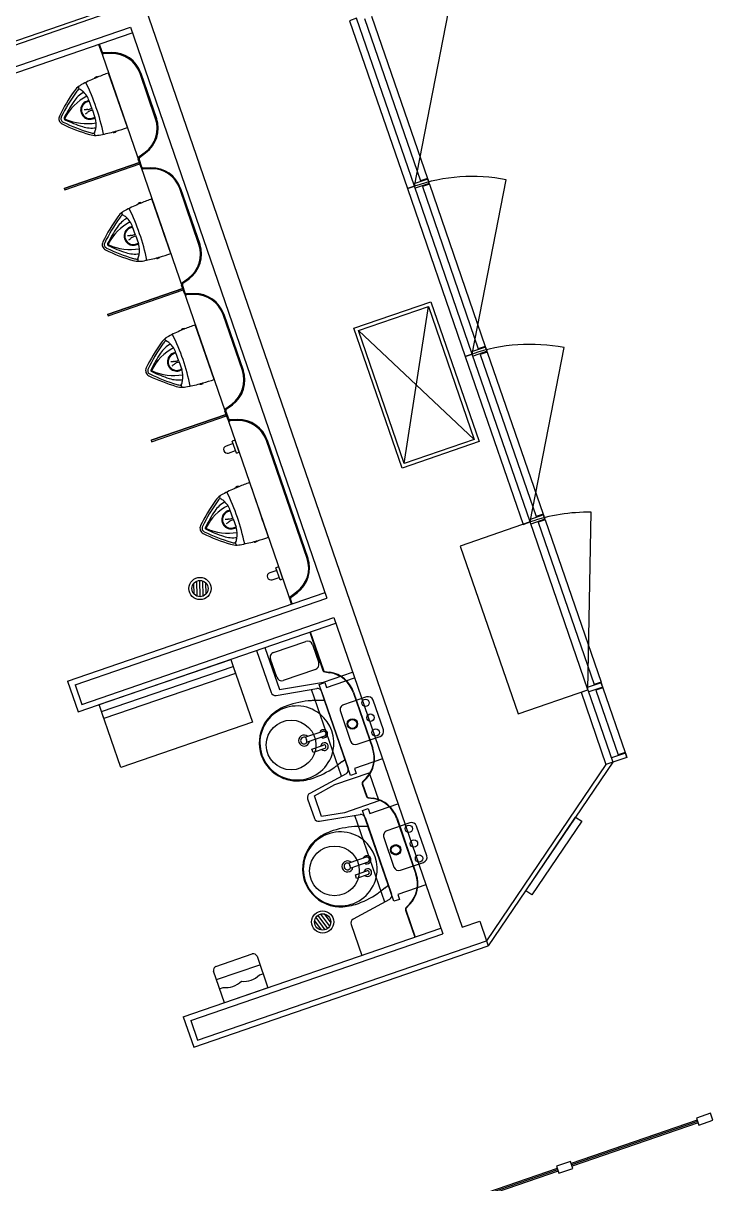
# Model space of a CAD drawing. Extents: x 809431 to 809707, y 818703 to 819368.
# Drawn here: x 809470.82 to 809475.48, y 819287.93 to 819295.77 of the extents above; entities that cross this region are included whole.
import ezdxf

# ---------------------------------------------------------------- set-up
doc = ezdxf.new("R2010")
doc.units = 0
for name, color, linetype in [('Floor Fin', 7, 'Continuous'), ('MAJ060__', 7, 'Continuous'), ('MAJ221__', 7, 'Continuous'), ('MAJ228__', 7, 'Continuous'), ('MAJ322__', 7, 'Continuous'), ('MAJ325__', 7, 'Continuous'), ('MAJ342__', 7, 'Continuous'), ('MAJ421__', 7, 'Continuous'), ('MAJ430__', 7, 'Continuous'), ('MAJ570__', 7, 'Continuous'), ('MAJ581__', 7, 'Continuous'), ('MAJ724__', 7, 'Continuous'), ('MAJ740__', 7, 'Continuous')]:
    doc.layers.add(name, color=color, linetype=linetype)

msp = doc.modelspace()

# ---------------------------------------------------------------- linework, layer by layer
at = {"layer": 'Floor Fin'}
for p, q in [((809471.9762, 819291.9089), (809471.9742, 819291.9844)), ((809471.9965, 819291.896), (809471.9938, 819291.9984)), ((809472.0166, 819291.8927), (809472.0137, 819292.0027)), ((809472.0365, 819291.897), (809472.0338, 819291.9995)), ((809472.0561, 819291.911), (809472.0541, 819291.9865)), ((809472.797, 819289.7239), (809472.8579, 819289.6415)), ((809472.8108, 819289.7388), (809472.8762, 819289.6504)), ((809472.8291, 819289.7477), (809472.8901, 819289.6653)), ((809472.8532, 819289.7487), (809472.8981, 819289.688)), ((809472.7889, 819289.7012), (809472.8338, 819289.6405))]:
    msp.add_line(p, q, dxfattribs=at)
for centre, radius in [((809472.0151, 819291.9477), 0.075), ((809472.0151, 819291.9477), 0.055), ((809472.8435, 819289.6946), 0.075), ((809472.8435, 819289.6946), 0.055)]:
    msp.add_circle(centre, radius, dxfattribs=at)
at = {"layer": 'MAJ060__'}
msp.add_line((809472.849, 819291.3146), (809473.0454, 819291.3822), dxfattribs=at)
for points in [[(809472.5123, 819291.5158), (809472.7297, 819291.5906)], [(809472.4534, 819291.5485), (809472.5512, 819291.2646), (809472.849, 819291.3146)], [(809472.7742, 819291.5689), (809472.8166, 819291.446)], [(809472.5329, 819291.3484), (809472.4906, 819291.4713)], [(809472.7949, 819291.4015), (809472.5774, 819291.3267)], [(809473.14, 819291.2149), (809472.9849, 819291.1615)], [(809473.2535, 819290.9928), (809473.1845, 819291.1932)], [(809472.9632, 819291.117), (809473.0323, 819290.9166)], [(809473.0767, 819290.8949), (809473.2318, 819290.9483)], [(809473.433, 819290.364), (809473.2779, 819290.3106)], [(809473.5465, 819290.1418), (809473.4775, 819290.3423)], [(809473.2562, 819290.2661), (809473.3253, 819290.0656)], [(809473.3698, 819290.0439), (809473.5248, 819290.0973)]]:
    msp.add_lwpolyline(points, dxfattribs=at)
for centre, radius in [((809473.1325, 819291.1753), 0.025), ((809473.0441, 819291.0328), 0.035), ((809473.0441, 819291.0328), 0.03), ((809473.167, 819291.0751), 0.025), ((809473.2015, 819290.9749), 0.025), ((809473.4255, 819290.3243), 0.025), ((809473.3371, 819290.1818), 0.035), ((809473.3371, 819290.1818), 0.03), ((809473.46, 819290.2241), 0.025), ((809473.4945, 819290.1239), 0.025)]:
    msp.add_circle(centre, radius, dxfattribs=at)
for centre, start, end in [((809472.7411, 819291.5575), 19, 109), ((809472.5237, 819291.4827), 109, 199), ((809472.7835, 819291.4346), 289, 19), ((809472.566, 819291.3597), 199, 289), ((809473.1514, 819291.1818), 19, 109), ((809472.9963, 819291.1284), 109, 199), ((809473.2204, 819290.9814), 289, 19), ((809473.0653, 819290.928), 199, 289), ((809473.4444, 819290.3309), 19, 109), ((809473.2893, 819290.2775), 109, 199), ((809473.5134, 819290.1304), 289, 19), ((809473.3584, 819290.077), 199, 289)]:
    msp.add_arc(centre, 0.035, start, end, dxfattribs=at)
at = {"layer": 'MAJ221__'}
for p, q in [((809470.1972, 819300.0841), (809473.7866, 819289.6597)), ((809469.797, 819295.2875), (809471.4989, 819295.8735)), ((809469.8425, 819295.1551), (809471.5445, 819295.7412)), ((809471.5445, 819295.7412), (809472.8728, 819291.8835)), ((809471.1709, 819291.2974), (809472.8728, 819291.8835)), ((809471.2164, 819291.1651), (809472.9184, 819291.7511)), ((809472.9184, 819291.7511), (809473.6542, 819289.6141)), ((809471.1709, 819291.2974), (809471.2164, 819291.1651)), ((809473.7866, 819289.6597), (809473.9046, 819289.7004)), ((809473.9046, 819289.7004), (809473.9502, 819289.568)), ((809471.9522, 819289.0282), (809473.6542, 819289.6142)), ((809471.9523, 819289.0281), (809473.6542, 819289.6141)), ((809471.9978, 819288.8958), (809473.9502, 819289.568)), ((809471.9523, 819289.0281), (809471.9978, 819288.8958))]:
    msp.add_line(p, q, dxfattribs=at)
for points in [[(809475.3841, 819288.322), (809475.4787, 819288.3546), (809475.4624, 819288.4018), (809475.3678, 819288.3693)], [(809474.4386, 819287.9965), (809474.5332, 819288.029), (809474.5169, 819288.0763), (809474.4223, 819288.0437)]]:
    msp.add_lwpolyline(points, close=True, dxfattribs=at)
at = {"layer": 'MAJ228__'}
for p, q in [((809475.3729, 819288.3546), (809474.5219, 819288.0616)), ((809475.376, 819288.3457), (809474.525, 819288.0526)), ((809475.3791, 819288.3367), (809474.5281, 819288.0437)), ((809474.4274, 819288.0291), (809473.3826, 819287.6693)), ((809474.4305, 819288.0201), (809473.3857, 819287.6603)), ((809474.4336, 819288.0111), (809473.3888, 819287.6513))]:
    msp.add_line(p, q, dxfattribs=at)
at = {"layer": 'MAJ322__'}
for p, q in [((809473.4638, 819294.6669), (809473.6928, 819295.8448)), ((809473.8545, 819293.5323), (809474.0834, 819294.7102)), ((809474.2452, 819292.3976), (809474.4741, 819293.5756))]:
    msp.add_line(p, q, dxfattribs=at)
for centre in [(809473.8545, 819293.5323), (809474.2452, 819292.3976)]:
    msp.add_arc(centre, 1.2, 79, 109, dxfattribs=at)
at = {"layer": 'MAJ325__'}
for points in [[(809473.4638, 819294.6669), (809473.0731, 819295.8015), (809473.0258, 819295.7852), (809473.4165, 819294.6506)], [(809473.8545, 819293.5323), (809473.4638, 819294.6669), (809473.4165, 819294.6506), (809473.8072, 819293.516)], [(809474.2452, 819292.3976), (809473.8545, 819293.5323), (809473.8072, 819293.516), (809474.1979, 819292.3814)]]:
    msp.add_lwpolyline(points, close=True, dxfattribs=at)
at = {"layer": 'MAJ342__'}
for p, q in [((809473.1268, 819295.799), (809473.5044, 819294.7027)), ((809473.1741, 819295.8153), (809473.5516, 819294.7189)), ((809473.5533, 819294.7142), (809473.4587, 819294.6816)), ((809473.5632, 819294.6854), (809473.4686, 819294.6529)), ((809473.5516, 819294.7189), (809473.5044, 819294.7027)), ((809473.5072, 819294.7036), (809473.5088, 819294.6989)), ((809473.5648, 819294.6807), (809473.5175, 819294.6644)), ((809473.5175, 819294.6644), (809473.895, 819293.568)), ((809473.5187, 819294.6701), (809473.5204, 819294.6654)), ((809473.5504, 819294.7132), (809473.5488, 819294.718)), ((809473.5533, 819294.7142), (809473.5581, 819294.7)), ((809473.5581, 819294.7), (809473.5533, 819294.7142)), ((809473.5632, 819294.6854), (809473.5583, 819294.6996)), ((809473.5583, 819294.6996), (809473.5632, 819294.6854)), ((809473.562, 819294.6797), (809473.5603, 819294.6844)), ((809473.5648, 819294.6807), (809473.9423, 819293.5843)), ((809473.9439, 819293.5796), (809473.8494, 819293.547)), ((809473.9539, 819293.5508), (809473.8593, 819293.5182)), ((809473.9423, 819293.5843), (809473.895, 819293.568)), ((809473.8979, 819293.569), (809473.8995, 819293.5643)), ((809473.9411, 819293.5786), (809473.9395, 819293.5833)), ((809473.9439, 819293.5796), (809473.9488, 819293.5654)), ((809473.9488, 819293.5654), (809473.9439, 819293.5796)), ((809473.9539, 819293.5508), (809473.949, 819293.565)), ((809473.949, 819293.565), (809473.9539, 819293.5508)), ((809473.9526, 819293.5451), (809473.951, 819293.5498)), ((809473.9555, 819293.5461), (809473.9082, 819293.5298)), ((809473.9082, 819293.5298), (809474.2857, 819292.4334)), ((809473.9094, 819293.5355), (809473.911, 819293.5308)), ((809473.9555, 819293.5461), (809474.333, 819292.4497)), ((809474.3346, 819292.445), (809474.2401, 819292.4124)), ((809474.3445, 819292.4162), (809474.25, 819292.3836)), ((809474.333, 819292.4497), (809474.2857, 819292.4334)), ((809474.2886, 819292.4344), (809474.2902, 819292.4297)), ((809474.3462, 819292.4114), (809474.2989, 819292.3952)), ((809474.2989, 819292.3952), (809474.6764, 819291.2988)), ((809474.3001, 819292.4009), (809474.3017, 819292.3961)), ((809474.3318, 819292.444), (809474.3302, 819292.4487)), ((809474.3346, 819292.445), (809474.3395, 819292.4308)), ((809474.3395, 819292.4308), (809474.3346, 819292.445)), ((809474.3445, 819292.4162), (809474.3397, 819292.4303)), ((809474.3397, 819292.4303), (809474.3445, 819292.4162)), ((809474.3433, 819292.4105), (809474.3417, 819292.4152)), ((809474.3462, 819292.4114), (809474.7237, 819291.3151)), ((809474.7253, 819291.3103), (809474.6308, 819291.2778)), ((809474.7352, 819291.2815), (809474.6407, 819291.249)), ((809474.7237, 819291.3151), (809474.6764, 819291.2988)), ((809474.6792, 819291.2998), (809474.6809, 819291.295)), ((809474.7368, 819291.2768), (809474.6896, 819291.2605)), ((809474.7225, 819291.3094), (809474.7208, 819291.3141)), ((809474.7253, 819291.3103), (809474.7302, 819291.2962)), ((809474.7302, 819291.2962), (809474.7253, 819291.3103)), ((809474.7352, 819291.2815), (809474.7303, 819291.2957)), ((809474.7303, 819291.2957), (809474.7352, 819291.2815)), ((809474.734, 819291.2758), (809474.7324, 819291.2806)), ((809474.7368, 819291.2768), (809474.8872, 819290.8401)), ((809474.6896, 819291.2605), (809474.8399, 819290.8238)), ((809474.6908, 819291.2662), (809474.6924, 819291.2615)), ((809474.8888, 819290.8354), (809474.7943, 819290.8028)), ((809474.8988, 819290.8066), (809474.8042, 819290.774)), ((809474.8872, 819290.8401), (809474.8399, 819290.8238)), ((809474.8428, 819290.8248), (809474.8444, 819290.8201)), ((809474.886, 819290.8344), (809474.8844, 819290.8391)), ((809474.8888, 819290.8354), (809474.8937, 819290.8212)), ((809474.8937, 819290.8212), (809474.8888, 819290.8354)), ((809474.8988, 819290.8066), (809474.8939, 819290.8208)), ((809474.8939, 819290.8208), (809474.8988, 819290.8066))]:
    msp.add_line(p, q, dxfattribs=at)
at = {"layer": 'MAJ421__'}
for p, q in [((809469.751, 819295.2981), (809471.4908, 819295.8972)), ((809469.8177, 819295.1043), (809471.5575, 819295.7033)), ((809471.3489, 819295.572), (809471.3306, 819295.6252)), ((809471.3546, 819295.574), (809471.3363, 819295.6272)), ((809471.4145, 819295.5695), (809471.3633, 819295.5679)), ((809471.4146, 819295.5635), (809471.3635, 819295.5619)), ((809471.7151, 819295.1229), (809471.6098, 819295.4287)), ((809471.7207, 819295.1248), (809471.6155, 819295.4306)), ((809471.6031, 819294.8663), (809471.6443, 819294.8965)), ((809471.6066, 819294.8614), (809471.6478, 819294.8917)), ((809471.617, 819294.7935), (809471.5978, 819294.8493)), ((809471.6226, 819294.7954), (809471.6034, 819294.8512)), ((809471.6825, 819294.7909), (809471.6314, 819294.7894)), ((809471.6827, 819294.7849), (809471.6316, 819294.7834)), ((809472.0081, 819294.2719), (809471.8778, 819294.6501)), ((809472.0138, 819294.2739), (809471.8835, 819294.6521)), ((809471.8961, 819294.0153), (809471.9373, 819294.0455)), ((809471.8996, 819294.0105), (809471.9408, 819294.0407)), ((809471.91, 819293.9425), (809471.8908, 819293.9983)), ((809471.9156, 819293.9445), (809471.8964, 819294.0003)), ((809471.9755, 819293.94), (809471.9244, 819293.9384)), ((809471.9757, 819293.934), (809471.9246, 819293.9324)), ((809472.3011, 819293.4209), (809472.1709, 819293.7992)), ((809472.3068, 819293.4229), (809472.1765, 819293.8011)), ((809472.1891, 819293.1643), (809472.2303, 819293.1946)), ((809472.1926, 819293.1595), (809472.2339, 819293.1897)), ((809472.203, 819293.0916), (809472.1838, 819293.1473)), ((809472.2087, 819293.0935), (809472.1894, 819293.1493)), ((809472.2686, 819293.089), (809472.2174, 819293.0874)), ((809472.2687, 819293.083), (809472.2176, 819293.0814)), ((809472.7384, 819292.1508), (809472.4639, 819292.9482)), ((809472.7441, 819292.1527), (809472.4695, 819292.9501)), ((809471.12, 819291.3222), (809472.8598, 819291.9213)), ((809472.6264, 819291.8942), (809472.6677, 819291.9244)), ((809472.63, 819291.8893), (809472.6712, 819291.9196)), ((809472.6329, 819291.8431), (809472.6211, 819291.8772)), ((809472.6385, 819291.8451), (809472.6268, 819291.8791)), ((809471.1917, 819291.1142), (809472.9314, 819291.7133)), ((809472.7565, 819291.653), (809472.8456, 819291.3942)), ((809472.7593, 819291.654), (809472.8485, 819291.3952)), ((809472.8575, 819291.3843), (809472.8921, 819291.3788)), ((809472.8579, 819291.3873), (809472.8925, 819291.3818)), ((809471.12, 819291.3222), (809471.1917, 819291.1142)), ((809473.0499, 819291.2464), (809473.1801, 819290.8682)), ((809473.0527, 819291.2474), (809473.1829, 819290.8692)), ((809474.5886, 819291.2467), (809474.6358, 819291.263)), ((809474.5886, 819291.2467), (809474.7569, 819290.7577)), ((809474.6358, 819291.263), (809474.8042, 819290.774)), ((809474.7569, 819290.7578), (809473.9502, 819289.568)), ((809474.8042, 819290.774), (809473.9624, 819289.5326)), ((809474.8042, 819290.774), (809474.7569, 819290.7577)), ((809473.1373, 819290.6667), (809473.1134, 819290.641)), ((809473.1395, 819290.6646), (809473.1156, 819290.639)), ((809473.1102, 819290.6259), (809473.1386, 819290.5433)), ((809473.113, 819290.6269), (809473.1415, 819290.5442)), ((809473.1505, 819290.5333), (809473.1851, 819290.5278)), ((809473.1509, 819290.5363), (809473.1855, 819290.5308)), ((809473.3429, 819290.3954), (809473.4731, 819290.0172)), ((809473.3457, 819290.3964), (809473.476, 819290.0182)), ((809473.4303, 819289.8157), (809473.4064, 819289.7901)), ((809473.4325, 819289.8137), (809473.4086, 819289.788)), ((809473.4032, 819289.775), (809473.4663, 819289.5917)), ((809473.406, 819289.7759), (809473.4691, 819289.5926)), ((809471.9014, 819289.0529), (809473.6415, 819289.652)), ((809471.9014, 819289.0529), (809473.6412, 819289.6519)), ((809473.9502, 819289.568), (809473.9624, 819289.5326)), ((809471.9722, 819288.8473), (809473.9624, 819289.5326)), ((809471.9014, 819289.0529), (809471.9722, 819288.8473))]:
    msp.add_line(p, q, dxfattribs=at)
for centre, radius, start, end in [((809471.3631, 819295.5769), 0.015, 199, 271.72917), ((809471.3631, 819295.5769), 0.009, 199, 271.72917), ((809471.4207, 819295.3635), 0.206, 19, 91.72917), ((809471.4207, 819295.3635), 0.2, 19, 91.72917), ((809471.526, 819295.0578), 0.2, 306.27082, 19), ((809471.526, 819295.0578), 0.206, 306.27082, 19), ((809471.6119, 819294.8542), 0.015, 126.27082, 199), ((809471.6119, 819294.8542), 0.009, 126.27082, 199), ((809471.6311, 819294.7984), 0.015, 199, 271.72926), ((809471.6311, 819294.7984), 0.009, 199, 271.72926), ((809471.6887, 819294.585), 0.206, 19, 91.72926), ((809471.6887, 819294.585), 0.2, 19, 91.72926), ((809471.819, 819294.2068), 0.2, 306.27082, 19), ((809471.819, 819294.2068), 0.206, 306.27082, 19), ((809471.9049, 819294.0032), 0.015, 126.27082, 199), ((809471.9049, 819294.0032), 0.009, 126.27082, 199), ((809471.9242, 819293.9474), 0.015, 199, 271.72926), ((809471.9242, 819293.9474), 0.009, 199, 271.72926), ((809471.9818, 819293.734), 0.206, 19, 91.72926), ((809471.9818, 819293.734), 0.2, 19, 91.72926), ((809472.112, 819293.3558), 0.2, 306.27082, 19), ((809472.112, 819293.3558), 0.206, 306.27082, 19), ((809472.198, 819293.1522), 0.015, 126.27082, 199), ((809472.198, 819293.1522), 0.009, 126.27082, 199), ((809472.2172, 819293.0964), 0.015, 199, 271.72926), ((809472.2172, 819293.0964), 0.009, 199, 271.72926), ((809472.2748, 819292.8831), 0.206, 19, 91.72926), ((809472.2748, 819292.8831), 0.2, 19, 91.72926), ((809472.5493, 819292.0857), 0.2, 306.27082, 19), ((809472.5493, 819292.0857), 0.206, 306.27082, 19), ((809472.6353, 819291.8821), 0.015, 126.27082, 199), ((809472.6353, 819291.8821), 0.009, 126.27082, 199), ((809472.8598, 819291.3991), 0.015, 199, 261), ((809472.8598, 819291.3991), 0.012, 199, 261), ((809472.8608, 819291.1813), 0.2, 19, 81), ((809472.8608, 819291.1813), 0.203, 19, 81), ((809472.991, 819290.8031), 0.2, 317, 19), ((809472.991, 819290.8031), 0.203, 317, 19), ((809473.1244, 819290.6308), 0.015, 137, 199), ((809473.1244, 819290.6308), 0.012, 137, 199), ((809473.1528, 819290.5481), 0.015, 199, 261), ((809473.1528, 819290.5481), 0.012, 199, 261), ((809473.1538, 819290.3303), 0.2, 19, 81), ((809473.1538, 819290.3303), 0.203, 19, 81), ((809473.284, 819289.9521), 0.2, 317, 19), ((809473.284, 819289.9521), 0.203, 317, 19), ((809473.4174, 819289.7798), 0.015, 137, 199), ((809473.4174, 819289.7798), 0.012, 137, 199)]:
    msp.add_arc(centre, radius, start, end, dxfattribs=at)
at = {"layer": 'MAJ430__'}
msp.add_line((809472.0231, 819292.3853), (809472.0246, 819292.3846), dxfattribs=at)
at = {"layer": 'MAJ570__'}
for p, q in [((809473.3951, 819292.7931), (809473.5586, 819293.8541)), ((809473.8679, 819292.9559), (809473.0858, 819293.6914))]:
    msp.add_line(p, q, dxfattribs=at)
for points in [[(809473.0541, 819293.7069), (809473.5741, 819293.8859), (809473.8997, 819292.9404), (809473.3796, 819292.7613)], [(809473.0858, 819293.6914), (809473.5586, 819293.8541), (809473.8679, 819292.9559), (809473.3951, 819292.7931)]]:
    msp.add_lwpolyline(points, close=True, dxfattribs=at)
at = {"layer": 'MAJ581__'}
msp.add_line((809474.6358, 819291.2632), (809474.6567, 819292.463), dxfattribs=at)
msp.add_lwpolyline([(809474.6358, 819291.2632), (809474.2451, 819292.3978), (809473.7723, 819292.235), (809474.163, 819291.1004)], close=True, dxfattribs=at)
msp.add_arc((809474.6358, 819291.2632), 1.2, 89, 109, dxfattribs=at)
at = {"layer": 'MAJ724__'}
msp.add_lwpolyline([(809474.5937, 819290.3745), (809474.257, 819289.8778), (809474.2156, 819289.9059), (809474.5523, 819290.4025)], close=True, dxfattribs=at)
at = {"layer": 'MAJ740__'}
for p, q in [((809471.3306, 819295.6252), (809472.6329, 819291.8431)), ((809471.3032, 819295.3953), (809471.3025, 819295.397)), ((809471.3229, 819295.4052), (809471.3235, 819295.4038)), ((809471.5243, 819295.0626), (809471.3973, 819295.4314)), ((809471.4112, 819295.3911), (809471.4131, 819295.3856)), ((809471.4131, 819295.3856), (809471.4164, 819295.376)), ((809471.4164, 819295.376), (809471.4183, 819295.3705)), ((809471.4183, 819295.3705), (809471.4216, 819295.3608)), ((809471.4216, 819295.3608), (809471.4235, 819295.3554)), ((809471.2859, 819295.1868), (809471.2664, 819295.2435)), ((809471.4867, 819295.1718), (809471.4702, 819295.2198)), ((809471.2314, 819295.1841), (809471.2362, 819295.1844)), ((809471.2362, 819295.1844), (809471.2403, 819295.1845)), ((809471.2403, 819295.1845), (809471.2444, 819295.1846)), ((809471.2413, 819295.1553), (809471.2453, 819295.158)), ((809471.2444, 819295.1846), (809471.2492, 819295.1845)), ((809471.2453, 819295.158), (809471.2486, 819295.1605)), ((809471.2486, 819295.1605), (809471.2518, 819295.163)), ((809471.2521, 819295.1846), (809471.2492, 819295.1845)), ((809471.2518, 819295.163), (809471.2556, 819295.166)), ((809471.2545, 819295.1847), (809471.2521, 819295.1846)), ((809471.2569, 819295.185), (809471.2545, 819295.1847)), ((809471.2579, 819295.1677), (809471.2556, 819295.166)), ((809471.2599, 819295.169), (809471.2579, 819295.1677)), ((809471.2619, 819295.1703), (809471.2599, 819295.169)), ((809471.2639, 819295.1715), (809471.2619, 819295.1703)), ((809471.2813, 819295.1923), (809471.2792, 819295.1913)), ((809471.2836, 819295.1935), (809471.2813, 819295.1923)), ((809471.2857, 819295.1796), (809471.2834, 819295.179)), ((809471.2882, 819295.1801), (809471.2857, 819295.1796)), ((809471.2859, 819295.1868), (809471.3054, 819295.13)), ((809471.4981, 819295.1386), (809471.5, 819295.1332)), ((809471.5, 819295.1332), (809471.5033, 819295.1235)), ((809471.5033, 819295.1235), (809471.5052, 819295.118)), ((809471.5052, 819295.118), (809471.5085, 819295.1084)), ((809471.5085, 819295.1084), (809471.5104, 819295.1029)), ((809471.4284, 819295.0313), (809471.4279, 819295.0331)), ((809471.4491, 819295.0389), (809471.4496, 819295.0374)), ((809471.8173, 819294.2116), (809471.6904, 819294.5803)), ((809471.5963, 819294.5442), (809471.5956, 819294.546)), ((809471.616, 819294.5542), (809471.6165, 819294.5528)), ((809471.7042, 819294.54), (809471.7061, 819294.5346)), ((809471.7061, 819294.5346), (809471.7094, 819294.5249)), ((809471.7094, 819294.5249), (809471.7113, 819294.5194)), ((809471.7113, 819294.5194), (809471.7146, 819294.5098)), ((809471.7146, 819294.5098), (809471.7165, 819294.5043)), ((809471.5789, 819294.3357), (809471.5594, 819294.3924)), ((809471.5744, 819294.3413), (809471.5722, 819294.3403)), ((809471.5766, 819294.3424), (809471.5744, 819294.3413)), ((809471.5789, 819294.3357), (809471.5985, 819294.279)), ((809471.7797, 819294.3208), (809471.7632, 819294.3688)), ((809471.5244, 819294.3331), (809471.5293, 819294.3334)), ((809471.5293, 819294.3334), (809471.5334, 819294.3335)), ((809471.5334, 819294.3335), (809471.5374, 819294.3335)), ((809471.5344, 819294.3042), (809471.5383, 819294.307)), ((809471.5374, 819294.3335), (809471.5423, 819294.3334)), ((809471.5383, 819294.307), (809471.5416, 819294.3094)), ((809471.5416, 819294.3094), (809471.5449, 819294.3119)), ((809471.5451, 819294.3335), (809471.5423, 819294.3334)), ((809471.5449, 819294.3119), (809471.5486, 819294.3149)), ((809471.5476, 819294.3337), (809471.5451, 819294.3335)), ((809471.5499, 819294.3339), (809471.5476, 819294.3337)), ((809471.5509, 819294.3166), (809471.5486, 819294.3149)), ((809471.553, 819294.318), (809471.5509, 819294.3166)), ((809471.555, 819294.3193), (809471.553, 819294.318)), ((809471.5569, 819294.3205), (809471.555, 819294.3193)), ((809471.5788, 819294.3285), (809471.5764, 819294.328)), ((809471.5812, 819294.329), (809471.5788, 819294.3285)), ((809471.7912, 819294.2876), (809471.793, 819294.2821)), ((809471.793, 819294.2821), (809471.7964, 819294.2725)), ((809471.7964, 819294.2725), (809471.7983, 819294.267)), ((809471.7983, 819294.267), (809471.8016, 819294.2573)), ((809471.8016, 819294.2573), (809471.8035, 819294.2518)), ((809471.7215, 819294.1803), (809471.721, 819294.1821)), ((809471.7422, 819294.1878), (809471.7426, 819294.1864)), ((809472.1104, 819293.3606), (809471.9834, 819293.7293)), ((809471.8893, 819293.6932), (809471.8886, 819293.695)), ((809471.909, 819293.7032), (809471.9096, 819293.7017)), ((809471.9973, 819293.689), (809471.9991, 819293.6835)), ((809471.9991, 819293.6835), (809472.0025, 819293.6739)), ((809472.0025, 819293.6739), (809472.0044, 819293.6684)), ((809472.0044, 819293.6684), (809472.0077, 819293.6588)), ((809472.0077, 819293.6588), (809472.0096, 819293.6533)), ((809471.8175, 819293.4821), (809471.8223, 819293.4823)), ((809471.8223, 819293.4823), (809471.8264, 819293.4825)), ((809471.8264, 819293.4825), (809471.8305, 819293.4825)), ((809471.8305, 819293.4825), (809471.8353, 819293.4824)), ((809471.8381, 819293.4825), (809471.8353, 819293.4824)), ((809471.8406, 819293.4827), (809471.8381, 819293.4825)), ((809471.843, 819293.4829), (809471.8406, 819293.4827)), ((809471.872, 819293.4847), (809471.8524, 819293.5414)), ((809471.8674, 819293.4903), (809471.8652, 819293.4893)), ((809471.8696, 819293.4914), (809471.8674, 819293.4903)), ((809471.8718, 819293.4775), (809471.8695, 819293.477)), ((809471.8743, 819293.478), (809471.8718, 819293.4775)), ((809471.872, 819293.4847), (809471.8915, 819293.428)), ((809472.0728, 819293.4698), (809472.0562, 819293.5177)), ((809471.8274, 819293.4532), (809471.8314, 819293.456)), ((809471.8314, 819293.456), (809471.8347, 819293.4584)), ((809471.8347, 819293.4584), (809471.8379, 819293.4609)), ((809471.8379, 819293.4609), (809471.8416, 819293.4639)), ((809471.844, 819293.4656), (809471.8416, 819293.4639)), ((809471.846, 819293.467), (809471.844, 819293.4656)), ((809471.848, 819293.4683), (809471.846, 819293.467)), ((809471.85, 819293.4695), (809471.848, 819293.4683)), ((809472.0842, 819293.4366), (809472.0861, 819293.4311)), ((809472.0861, 819293.4311), (809472.0894, 819293.4214)), ((809472.0894, 819293.4214), (809472.0913, 819293.416)), ((809472.0913, 819293.416), (809472.0946, 819293.4063)), ((809472.0946, 819293.4063), (809472.0965, 819293.4008)), ((809472.0145, 819293.3293), (809472.014, 819293.3311)), ((809472.0352, 819293.3368), (809472.0357, 819293.3354)), ((809472.2385, 819292.927), (809472.1912, 819292.9107)), ((809472.2516, 819292.9505), (809472.2326, 819292.944)), ((809472.2606, 819292.8627), (809472.2326, 819292.944)), ((809472.2795, 819292.8692), (809472.2516, 819292.9505)), ((809472.2075, 819292.8634), (809472.2548, 819292.8797)), ((809472.2606, 819292.8627), (809472.2795, 819292.8692)), ((809472.2564, 819292.6271), (809472.2557, 819292.6289)), ((809472.2761, 819292.6371), (809472.2766, 819292.6357)), ((809472.4774, 819292.2945), (809472.3505, 819292.6632)), ((809472.3643, 819292.623), (809472.3662, 819292.6175)), ((809472.3662, 819292.6175), (809472.3695, 819292.6078)), ((809472.3695, 819292.6078), (809472.3714, 819292.6023)), ((809472.3714, 819292.6023), (809472.3748, 819292.5927)), ((809472.3748, 819292.5927), (809472.3766, 819292.5872)), ((809472.239, 819292.4186), (809472.2195, 819292.4754)), ((809472.1846, 819292.416), (809472.1894, 819292.4163)), ((809472.1894, 819292.4163), (809472.1935, 819292.4164)), ((809472.1935, 819292.4164), (809472.1975, 819292.4164)), ((809472.1945, 819292.3871), (809472.1984, 819292.3899)), ((809472.1975, 819292.4164), (809472.2024, 819292.4163)), ((809472.1984, 819292.3899), (809472.2017, 819292.3923)), ((809472.2017, 819292.3923), (809472.205, 819292.3948)), ((809472.2052, 819292.4165), (809472.2024, 819292.4163)), ((809472.205, 819292.3948), (809472.2087, 819292.3979)), ((809472.2077, 819292.4166), (809472.2052, 819292.4165)), ((809472.21, 819292.4168), (809472.2077, 819292.4166)), ((809472.211, 819292.3995), (809472.2087, 819292.3979)), ((809472.2131, 819292.4009), (809472.211, 819292.3995)), ((809472.2151, 819292.4022), (809472.2131, 819292.4009)), ((809472.2171, 819292.4034), (809472.2151, 819292.4022)), ((809472.2345, 819292.4242), (809472.2323, 819292.4232)), ((809472.2367, 819292.4253), (809472.2345, 819292.4242)), ((809472.2389, 819292.4114), (809472.2365, 819292.4109)), ((809472.2413, 819292.4119), (809472.2389, 819292.4114)), ((809472.239, 819292.4186), (809472.2586, 819292.3619)), ((809472.4398, 819292.4037), (809472.4233, 819292.4517)), ((809472.4513, 819292.3705), (809472.4532, 819292.365)), ((809472.4532, 819292.365), (809472.4565, 819292.3554)), ((809472.4565, 819292.3554), (809472.4584, 819292.3499)), ((809472.4584, 819292.3499), (809472.4617, 819292.3402)), ((809472.4617, 819292.3402), (809472.4636, 819292.3348)), ((809472.3816, 819292.2632), (809472.3811, 819292.265)), ((809472.4023, 819292.2708), (809472.4027, 819292.2693)), ((809472.5334, 819292.0705), (809472.4861, 819292.0542)), ((809472.5465, 819292.094), (809472.5275, 819292.0875)), ((809472.5555, 819292.0062), (809472.5275, 819292.0875)), ((809472.5745, 819292.0127), (809472.5465, 819292.094)), ((809472.5024, 819292.0069), (809472.5497, 819292.0232)), ((809472.5555, 819292.0062), (809472.5745, 819292.0127)), ((809472.3972, 819291.5293), (809472.495, 819291.2453)), ((809472.5284, 819291.2254), (809472.8032, 819291.2716)), ((809472.9701, 819290.6795), (809472.7682, 819291.2657)), ((809472.8365, 819291.2518), (809473.0153, 819290.7325)), ((809472.8304, 819291.191), (809472.8039, 819291.1908)), ((809472.8531, 819291.191), (809472.8304, 819291.191)), ((809472.993, 819290.7973), (809472.8588, 819291.187)), ((809472.973, 819290.7767), (809472.9521, 819290.7605)), ((809472.973, 819290.7767), (809472.991, 819290.7907)), ((809473.0012, 819290.6964), (809472.7562, 819290.5636)), ((809472.9262, 819290.6225), (809473.1579, 819290.7023)), ((809473.1579, 819290.7023), (809473.2233, 819290.5124)), ((809472.7881, 819290.5477), (809472.9262, 819290.6225)), ((809472.7422, 819290.5275), (809472.788, 819290.3943)), ((809472.8367, 819290.4066), (809472.7881, 819290.5477)), ((809473.2233, 819290.5124), (809472.9916, 819290.4327)), ((809472.8214, 819290.3745), (809473.0962, 819290.4206)), ((809472.9916, 819290.4327), (809472.8367, 819290.4066)), ((809473.2631, 819289.8286), (809473.0612, 819290.4148)), ((809473.1234, 819290.34), (809473.0969, 819290.3399)), ((809473.1461, 819290.3401), (809473.1234, 819290.34)), ((809473.1295, 819290.4008), (809473.3083, 819289.8816)), ((809473.286, 819289.9464), (809473.1518, 819290.336)), ((809473.266, 819289.9258), (809473.2451, 819289.9095)), ((809473.266, 819289.9258), (809473.284, 819289.9397)), ((809473.2942, 819289.8454), (809473.0493, 819289.7126)), ((809473.0352, 819289.6765), (809473.107, 819289.4679)), ((809472.1225, 819289.3934), (809472.3683, 819289.4781)), ((809472.1265, 819289.3049), (809472.4196, 819289.4058)), ((809472.4001, 819289.4626), (809472.4733, 819289.2498)), ((809472.1802, 819289.1489), (809472.107, 819289.3616)), ((809472.4171, 819289.3362), (809472.4408, 819289.3444)), ((809472.1477, 819289.2434), (809472.1713, 819289.2516)), ((809472.4733, 819289.2498), (809472.1802, 819289.1489))]:
    msp.add_line(p, q, dxfattribs=at)
for points in [[(809471.7151, 819295.1229), (809471.6098, 819295.4287), (809471.6154, 819295.4306), (809471.7207, 819295.1248)], [(809471.0981, 819294.6513), (809471.1014, 819294.6419), (809471.609, 819294.8167), (809471.6057, 819294.8261)], [(809472.0081, 819294.2719), (809471.8778, 819294.6501), (809471.8835, 819294.6521), (809472.0137, 819294.2739)], [(809471.3911, 819293.8004), (809471.3944, 819293.7909), (809471.902, 819293.9657), (809471.8987, 819293.9751)], [(809472.3011, 819293.4209), (809472.1709, 819293.7992), (809472.1765, 819293.8011), (809472.3068, 819293.4229)], [(809471.6841, 819292.9494), (809471.6874, 819292.9399), (809472.195, 819293.1147), (809472.1918, 819293.1242)], [(809472.7384, 819292.1508), (809472.4639, 819292.9482), (809472.4695, 819292.9501), (809472.7441, 819292.1527)], [(809471.3335, 819291.163), (809472.2223, 819291.4691), (809472.2548, 819291.3745), (809471.366, 819291.0685)], [(809471.3498, 819291.1158), (809472.2385, 819291.4218), (809472.3688, 819291.0436), (809471.48, 819290.7376)]]:
    msp.add_lwpolyline(points, close=True, dxfattribs=at)
for points in [[(809471.0981, 819294.6513), (809471.6057, 819294.8261)], [(809471.1014, 819294.6419), (809471.609, 819294.8167)], [(809471.3911, 819293.8004), (809471.8987, 819293.9751)], [(809471.3944, 819293.7909), (809471.902, 819293.9657)], [(809471.6841, 819292.9494), (809472.1918, 819293.1242)], [(809471.6874, 819292.9399), (809472.195, 819293.1147)], [(809473.2472, 819290.7961), (809473.0581, 819290.731), (809473.0695, 819290.6979), (809473.0317, 819290.6849), (809472.8201, 819291.2995), (809472.8579, 819291.3125), (809472.8693, 819291.2794), (809473.0584, 819291.3445)], [(809472.8436, 819290.9823), (809472.7283, 819290.9426), (809472.734, 819290.9261)], [(809472.855, 819290.9493), (809472.7397, 819290.9095), (809472.734, 819290.9261)], [(809472.8577, 819290.8671), (809472.7793, 819290.84), (809472.7713, 819290.8632), (809472.8498, 819290.8902)], [(809473.5402, 819289.9451), (809473.3511, 819289.88), (809473.3625, 819289.8469), (809473.3247, 819289.8339), (809473.1131, 819290.4485), (809473.1509, 819290.4615), (809473.1623, 819290.4284), (809473.3514, 819290.4935)], [(809473.1366, 819290.1314), (809473.0213, 819290.0917), (809473.027, 819290.0751)], [(809473.148, 819290.0983), (809473.0327, 819290.0586), (809473.027, 819290.0751)], [(809473.1507, 819290.0161), (809473.0723, 819289.9891), (809473.0643, 819290.0122), (809473.1428, 819290.0392)]]:
    msp.add_lwpolyline(points, dxfattribs=at)
for centre in [(809472.6301, 819290.8903), (809472.9231, 819290.0394)]:
    msp.add_circle(centre, 0.1681, dxfattribs=at)
for centre, radius, start, end in [((809471.7975, 819294.2472), 1.25, 113.29222, 117.74806), ((809471.241, 819295.3608), 0.005, 25.8851, 116.5458), ((809469.896, 819294.7082), 1.5, 19, 26.07813), ((809471.3044, 819295.3978), 0.002, 130.62499, 201.87565), ((809471.3226, 819295.3765), 0.03, 111.87565, 130.62499), ((809471.7975, 819294.2472), 1.25, 112.28356, 113.29222), ((809471.3226, 819295.3765), 0.03, 93.12631, 111.87565), ((809471.3211, 819295.4045), 0.002, 21.87565, 93.12631), ((809471.7975, 819294.2472), 1.25, 108.67109, 112.28356), ((809472.1439, 819294.6143), 1.2, 144.51924, 153.97176), ((809472.1439, 819294.6143), 1.186, 144.51924, 153.97176), ((809471.413, 819294.9657), 0.35, 117.6384, 152.47001), ((809471.3281, 819295.1277), 0.2, 119.53153, 145.9995), ((809471.2807, 819295.2295), 0.14, 125.80396, 144.51924), ((809471.2807, 819295.2295), 0.126, 131.14411, 144.51924), ((809471.2058, 819295.3333), 0.012, 125.80396, 244.40472), ((809471.2807, 819295.2295), 0.14, 117.74806, 125.80396), ((809471.1574, 819295.2323), 0.1, 48.85262, 64.40472), ((809471.1245, 819295.1947), 0.15, 19, 48.85262), ((809471.9914, 819294.6804), 1, 145.9995, 153.30521), ((809471.2717, 819295.1819), 0.063, 95.23027, 302.76973), ((809471.2717, 819295.1819), 0.058, 94.01189, 199), ((809471.1015, 819295.1233), 0.04, 153.97176, 199), ((809471.1015, 819295.1233), 0.026, 153.97176, 199), ((809471.1069, 819295.1251), 0.01, 153.30521, 199), ((809471.1069, 819295.1251), 0.01, 199, 244.69479), ((809471.1071, 819295.1252), 0.005, 152.47001, 199), ((809471.1071, 819295.1252), 0.005, 199, 245.52998), ((809471.25, 819295.4392), 0.35, 245.52998, 280.3616), ((809471.2717, 819295.1819), 0.058, 199, 303.98811), ((809471.2486, 819295.2563), 0.0718, 276.65785, 295.20822), ((809471.2902, 819295.1324), 0.0471, 98.25688, 123.85828), ((809471.1636, 819295.0812), 0.15, 349.14738, 19), ((809469.896, 819294.7082), 1.5, 11.92186, 19), ((809471.1015, 819295.1233), 0.04, 199, 244.02824), ((809471.1015, 819295.1233), 0.026, 199, 244.02824), ((809471.6095, 819296.1661), 1.2, 244.02824, 253.48076), ((809471.6095, 819296.1661), 1.186, 244.02824, 253.48076), ((809471.53, 819296.0201), 1, 244.69479, 252.00049), ((809471.2828, 819295.2593), 0.2, 252.00049, 278.46846), ((809471.2127, 819295.0718), 0.1, 333.59527, 349.14738), ((809471.1106, 819296.2422), 1.25, 285.71644, 289.32891), ((809471.3081, 819295.1499), 0.14, 253.48076, 272.19603), ((809471.3081, 819295.1499), 0.126, 253.48076, 266.85588), ((809471.313, 819295.022), 0.012, 153.59527, 272.19603), ((809471.3081, 819295.1499), 0.14, 272.19603, 280.25194), ((809471.1106, 819296.2422), 1.25, 280.25194, 284.70778), ((809471.3577, 819295.0219), 0.005, 281.4542, 12.1149), ((809471.1106, 819296.2422), 1.25, 284.70778, 285.71644), ((809471.4304, 819295.0319), 0.002, 196.12435, 267.37501), ((809471.4317, 819295.0598), 0.03, 267.37501, 286.12435), ((809471.4317, 819295.0598), 0.03, 286.12435, 304.87369), ((809471.4477, 819295.0369), 0.002, 304.87369, 16.12435), ((809472.0905, 819293.3961), 1.25, 108.67109, 112.28356), ((809471.5737, 819294.3785), 0.14, 125.80396, 144.51924), ((809471.4988, 819294.4823), 0.012, 125.80396, 244.40472), ((809471.5737, 819294.3785), 0.14, 117.74806, 125.80396), ((809472.0905, 819293.3961), 1.25, 113.29222, 117.74806), ((809471.534, 819294.5098), 0.005, 25.8851, 116.5458), ((809470.189, 819293.8571), 1.5, 19, 26.07813), ((809471.5974, 819294.5467), 0.002, 130.62499, 201.87565), ((809471.6157, 819294.5255), 0.03, 111.87565, 130.62499), ((809472.0905, 819293.3961), 1.25, 112.28356, 113.29222), ((809471.6157, 819294.5255), 0.03, 93.12631, 111.87565), ((809471.6141, 819294.5534), 0.002, 21.87565, 93.12631), ((809472.4369, 819293.7632), 1.2, 144.51924, 153.97176), ((809472.4369, 819293.7632), 1.186, 144.51924, 153.97176), ((809471.7061, 819294.1147), 0.35, 117.6384, 152.47001), ((809471.6212, 819294.2767), 0.2, 119.53153, 145.9995), ((809471.5737, 819294.3785), 0.126, 131.14411, 144.51924), ((809471.4505, 819294.3813), 0.1, 48.85262, 64.40472), ((809471.4176, 819294.3436), 0.15, 19, 48.85262), ((809472.2844, 819293.8293), 1, 145.9995, 153.30521), ((809471.5647, 819294.3308), 0.063, 95.23027, 302.76973), ((809471.5647, 819294.3308), 0.058, 94.01189, 199), ((809471.5416, 819294.4053), 0.0718, 276.65785, 295.20822), ((809470.189, 819293.8571), 1.5, 11.92186, 19), ((809471.3945, 819294.2722), 0.04, 153.97176, 199), ((809471.3945, 819294.2722), 0.04, 199, 244.02824), ((809471.3945, 819294.2722), 0.026, 153.97176, 199), ((809471.3945, 819294.2722), 0.026, 199, 244.02824), ((809471.3999, 819294.2741), 0.01, 153.30521, 199), ((809471.3999, 819294.2741), 0.01, 199, 244.69479), ((809471.4001, 819294.2742), 0.005, 152.47001, 199), ((809471.4001, 819294.2742), 0.005, 199, 245.52998), ((809471.8231, 819295.1691), 1, 244.69479, 252.00049), ((809471.5431, 819294.5882), 0.35, 245.52998, 280.3616), ((809471.5647, 819294.3308), 0.058, 199, 303.98811), ((809471.5832, 819294.2814), 0.0471, 98.25688, 123.85828), ((809471.4566, 819294.2301), 0.15, 349.14738, 19), ((809471.9025, 819295.3151), 1.2, 244.02824, 253.48076), ((809471.9025, 819295.3151), 1.186, 244.02824, 253.48076), ((809471.5759, 819294.4082), 0.2, 252.00049, 278.46846), ((809471.6011, 819294.2988), 0.126, 253.48076, 266.85588), ((809471.5057, 819294.2207), 0.1, 333.59527, 349.14738), ((809471.4036, 819295.3911), 1.25, 280.25194, 284.70778), ((809471.4036, 819295.3911), 1.25, 284.70778, 285.71644), ((809471.7234, 819294.1808), 0.002, 196.12435, 267.37501), ((809471.7247, 819294.2088), 0.03, 267.37501, 286.12435), ((809471.7247, 819294.2088), 0.03, 286.12435, 304.87369), ((809471.7407, 819294.1858), 0.002, 304.87369, 16.12435), ((809471.4036, 819295.3911), 1.25, 285.71644, 289.32891), ((809471.6011, 819294.2988), 0.14, 253.48076, 272.19603), ((809471.6061, 819294.1709), 0.012, 153.59527, 272.19603), ((809471.6011, 819294.2988), 0.14, 272.19603, 280.25194), ((809471.6507, 819294.1709), 0.005, 281.4542, 12.1149), ((809472.3836, 819292.5451), 1.25, 108.67109, 112.28356), ((809471.8668, 819293.5274), 0.14, 125.80396, 144.51924), ((809471.7919, 819293.6313), 0.012, 125.80396, 244.40472), ((809471.8668, 819293.5274), 0.14, 117.74806, 125.80396), ((809472.3836, 819292.5451), 1.25, 113.29222, 117.74806), ((809471.827, 819293.6588), 0.005, 25.8851, 116.5458), ((809470.482, 819293.0061), 1.5, 19, 26.07813), ((809471.8904, 819293.6957), 0.002, 130.62499, 201.87565), ((809471.9087, 819293.6745), 0.03, 111.87565, 130.62499), ((809472.3836, 819292.5451), 1.25, 112.28356, 113.29222), ((809471.9087, 819293.6745), 0.03, 93.12631, 111.87565), ((809471.9072, 819293.7024), 0.002, 21.87565, 93.12631), ((809472.7299, 819292.9122), 1.2, 144.51924, 153.97176), ((809472.7299, 819292.9122), 1.186, 144.51924, 153.97176), ((809471.9991, 819293.2637), 0.35, 117.6384, 152.47001), ((809471.9142, 819293.4257), 0.2, 119.53153, 145.9995), ((809471.8668, 819293.5274), 0.126, 131.14411, 144.51924), ((809471.7435, 819293.5303), 0.1, 48.85262, 64.40472), ((809471.7106, 819293.4926), 0.15, 19, 48.85262), ((809472.5774, 819292.9783), 1, 145.9995, 153.30521), ((809471.8578, 819293.4798), 0.063, 95.23027, 302.76973), ((809471.8578, 819293.4798), 0.058, 94.01189, 199), ((809471.8346, 819293.5542), 0.0718, 276.65785, 295.20822), ((809471.8762, 819293.4304), 0.0471, 98.25688, 123.85828), ((809470.482, 819293.0061), 1.5, 11.92186, 19), ((809471.6876, 819293.4212), 0.04, 153.97176, 199), ((809471.6876, 819293.4212), 0.04, 199, 244.02824), ((809471.6876, 819293.4212), 0.026, 153.97176, 199), ((809471.6876, 819293.4212), 0.026, 199, 244.02824), ((809472.1956, 819294.4641), 1.186, 244.02824, 253.48076), ((809471.6929, 819293.4231), 0.01, 153.30521, 199), ((809471.6929, 819293.4231), 0.01, 199, 244.69479), ((809471.6932, 819293.4231), 0.005, 152.47001, 199), ((809471.6932, 819293.4231), 0.005, 199, 245.52998), ((809472.1161, 819294.3181), 1, 244.69479, 252.00049), ((809471.8361, 819293.7372), 0.35, 245.52998, 280.3616), ((809471.8578, 819293.4798), 0.058, 199, 303.98811), ((809471.7497, 819293.3791), 0.15, 349.14738, 19), ((809472.1956, 819294.4641), 1.2, 244.02824, 253.48076), ((809471.8689, 819293.5572), 0.2, 252.00049, 278.46846), ((809471.8942, 819293.4478), 0.126, 253.48076, 266.85588), ((809471.8991, 819293.3199), 0.012, 153.59527, 272.19603), ((809471.7988, 819293.3697), 0.1, 333.59527, 349.14738), ((809471.6966, 819294.5401), 1.25, 280.25194, 284.70778), ((809471.9437, 819293.3199), 0.005, 281.4542, 12.1149), ((809471.6966, 819294.5401), 1.25, 284.70778, 285.71644), ((809472.0164, 819293.3298), 0.002, 196.12435, 267.37501), ((809472.0177, 819293.3578), 0.03, 267.37501, 286.12435), ((809472.0177, 819293.3578), 0.03, 286.12435, 304.87369), ((809472.0337, 819293.3348), 0.002, 304.87369, 16.12435), ((809471.6966, 819294.5401), 1.25, 285.71644, 289.32891), ((809471.8942, 819293.4478), 0.14, 253.48076, 272.19603), ((809471.8942, 819293.4478), 0.14, 272.19603, 280.25194), ((809472.1994, 819292.8871), 0.025, 108.99987, 288.99987), ((809472.7506, 819291.479), 1.25, 113.29222, 117.74806), ((809472.2575, 819292.6296), 0.002, 130.62499, 201.87565), ((809472.2758, 819292.6084), 0.03, 111.87565, 130.62499), ((809472.7506, 819291.479), 1.25, 112.28356, 113.29222), ((809472.2758, 819292.6084), 0.03, 93.12631, 111.87565), ((809472.2742, 819292.6363), 0.002, 21.87565, 93.12631), ((809472.7506, 819291.479), 1.25, 108.67109, 112.28356), ((809473.097, 819291.8461), 1.2, 144.51924, 153.97176), ((809473.097, 819291.8461), 1.186, 144.51924, 153.97176), ((809472.2813, 819292.3596), 0.2, 119.53153, 145.9995), ((809472.2338, 819292.4614), 0.14, 125.80396, 144.51924), ((809472.2338, 819292.4614), 0.126, 131.14411, 144.51924), ((809472.159, 819292.5652), 0.012, 125.80396, 244.40472), ((809472.2338, 819292.4614), 0.14, 117.74806, 125.80396), ((809472.1106, 819292.4642), 0.1, 48.85262, 64.40472), ((809472.0777, 819292.4265), 0.15, 19, 48.85262), ((809472.1941, 819292.5927), 0.005, 25.8851, 116.5458), ((809470.8491, 819291.94), 1.5, 19, 26.07813), ((809472.9445, 819291.9122), 1, 145.9995, 153.30521), ((809472.3662, 819292.1976), 0.35, 117.6384, 152.47001), ((809472.2248, 819292.4137), 0.063, 95.23027, 302.76973), ((809472.2248, 819292.4137), 0.058, 94.01189, 199), ((809472.2248, 819292.4137), 0.058, 199, 303.98811), ((809472.2017, 819292.4882), 0.0718, 276.65785, 295.20822), ((809472.2433, 819292.3643), 0.0471, 98.25688, 123.85828), ((809470.8491, 819291.94), 1.5, 11.92186, 19), ((809472.0547, 819292.3551), 0.04, 153.97176, 199), ((809472.0547, 819292.3551), 0.04, 199, 244.02824), ((809472.0547, 819292.3551), 0.026, 153.97176, 199), ((809472.0547, 819292.3551), 0.026, 199, 244.02824), ((809472.5627, 819293.398), 1.2, 244.02824, 253.48076), ((809472.5627, 819293.398), 1.186, 244.02824, 253.48076), ((809472.06, 819292.357), 0.01, 153.30521, 199), ((809472.06, 819292.357), 0.01, 199, 244.69479), ((809472.0603, 819292.3571), 0.005, 152.47001, 199), ((809472.0603, 819292.3571), 0.005, 199, 245.52998), ((809472.4832, 819293.252), 1, 244.69479, 252.00049), ((809472.2032, 819292.6711), 0.35, 245.52998, 280.3616), ((809472.236, 819292.4911), 0.2, 252.00049, 278.46846), ((809472.1167, 819292.3131), 0.15, 349.14738, 19), ((809472.2613, 819292.3817), 0.14, 253.48076, 272.19603), ((809472.2613, 819292.3817), 0.126, 253.48076, 266.85588), ((809472.2662, 819292.2538), 0.012, 153.59527, 272.19603), ((809472.1658, 819292.3036), 0.1, 333.59527, 349.14738), ((809472.2613, 819292.3817), 0.14, 272.19603, 280.25194), ((809472.0637, 819293.474), 1.25, 280.25194, 284.70778), ((809472.3108, 819292.2538), 0.005, 281.4542, 12.1149), ((809472.0637, 819293.474), 1.25, 284.70778, 285.71644), ((809472.3835, 819292.2637), 0.002, 196.12435, 267.37501), ((809472.3848, 819292.2917), 0.03, 267.37501, 286.12435), ((809472.3848, 819292.2917), 0.03, 286.12435, 304.87369), ((809472.4008, 819292.2687), 0.002, 304.87369, 16.12435), ((809472.0637, 819293.474), 1.25, 285.71644, 289.32891), ((809472.4943, 819292.0306), 0.025, 108.99987, 288.99987), ((809472.5234, 819291.255), 0.03, 199, 279.53772), ((809472.8081, 819291.242), 0.03, 19, 99.53772), ((809472.6695, 819290.9039), 0.2501, 51.3809, 346.61909), ((809472.7113, 819290.8539), 0.3208, 109.80879, 130.21664), ((809472.8029, 819290.5995), 0.5912, 93.52348, 109.8087), ((809472.8068, 819290.5363), 0.6546, 91.11653, 93.52353), ((809472.8068, 819290.5363), 0.6546, 90.25819, 91.11653), ((809472.8531, 819291.185), 0.006, 19, 90.20227), ((809472.6649, 819290.9087), 0.249, 130.21658, 151.66069), ((809472.6695, 819290.9039), 0.2501, 346.61909, 51.3809), ((809472.6722, 819290.9048), 0.2573, 151.66069, 198.99983), ((809472.8493, 819290.9658), 0.0275, 19.00004, 159.47885), ((809472.8493, 819290.9658), 0.0275, 238.52124, 19.00004), ((809472.8493, 819290.9658), 0.0175, 19.00004, 109.00003), ((809472.8493, 819290.9658), 0.0175, 289.00005, 19.00004), ((809472.7179, 819290.9205), 0.0375, 46.81889, 351.18273), ((809472.7179, 819290.9205), 0.023, 61.32635, 336.67373), ((809472.8553, 819290.8792), 0.0259, 227.22009, 170.77999), ((809472.8538, 819290.8787), 0.0122, 288.60104, 109.39902), ((809472.6722, 819290.9048), 0.2573, 199.00017, 246.33931), ((809472.5873, 819291.2259), 0.5912, 288.19128, 304.4765), ((809472.5514, 819291.2781), 0.6546, 304.47647, 306.88347), ((809472.5514, 819291.2781), 0.6546, 306.88347, 307.7418), ((809472.9873, 819290.7954), 0.006, 307.79773, 19), ((809472.9869, 819290.7228), 0.03, 298.46228, 19), ((809472.6689, 819290.8973), 0.249, 246.33931, 267.78342), ((809472.6717, 819290.969), 0.3208, 267.78343, 288.19127), ((809472.7705, 819290.5372), 0.03, 118.46228, 199), ((809473.1011, 819290.3911), 0.03, 19, 99.53772), ((809472.8164, 819290.4041), 0.03, 199, 279.53772), ((809473.0959, 819289.7486), 0.5912, 93.52348, 109.8087), ((809473.0998, 819289.6853), 0.6546, 91.11653, 93.52353), ((809473.0998, 819289.6853), 0.6546, 90.25819, 91.11653), ((809473.1461, 819290.3341), 0.006, 19, 90.20227), ((809472.9625, 819290.0529), 0.2501, 51.3809, 346.61909), ((809473.0043, 819290.0029), 0.3208, 109.80879, 130.21664), ((809472.958, 819290.0578), 0.249, 130.21658, 151.66069), ((809472.9625, 819290.0529), 0.2501, 346.61909, 51.3809), ((809472.9652, 819290.0539), 0.2573, 151.66069, 198.99983), ((809473.0109, 819290.0696), 0.0375, 46.81889, 351.18273), ((809473.1423, 819290.1148), 0.0275, 19.00004, 159.47885), ((809473.1423, 819290.1148), 0.0275, 238.52124, 19.00004), ((809473.1423, 819290.1148), 0.0175, 19.00004, 109.00003), ((809473.1423, 819290.1148), 0.0175, 289.00005, 19.00004), ((809473.0109, 819290.0696), 0.023, 61.32635, 336.67373), ((809473.1483, 819290.0282), 0.0259, 227.22009, 170.77999), ((809473.1468, 819290.0277), 0.0122, 288.60104, 109.39902), ((809472.9652, 819290.0539), 0.2573, 199.00017, 246.33931), ((809473.2803, 819289.9444), 0.006, 307.79773, 19), ((809472.8803, 819290.3749), 0.5912, 288.19128, 304.4765), ((809472.8444, 819290.4272), 0.6546, 304.47647, 306.88347), ((809472.8444, 819290.4272), 0.6546, 306.88347, 307.7418), ((809473.2799, 819289.8718), 0.03, 298.46228, 19), ((809472.9619, 819290.0463), 0.249, 246.33931, 267.78342), ((809472.9647, 819290.118), 0.3208, 267.78343, 288.19127), ((809473.0636, 819289.6863), 0.03, 118.46228, 199), ((809472.3764, 819289.4544), 0.025, 18.99753, 108.99753), ((809472.1306, 819289.3698), 0.025, 108.99753, 198.99753), ((809472.3117, 819289.4429), 0.15, 263.32332, 314.67193), ((809472.1887, 819289.4006), 0.15, 263.31857, 314.67668)]:
    msp.add_arc(centre, radius, start, end, dxfattribs=at)

doc.saveas('drawing.dxf')
